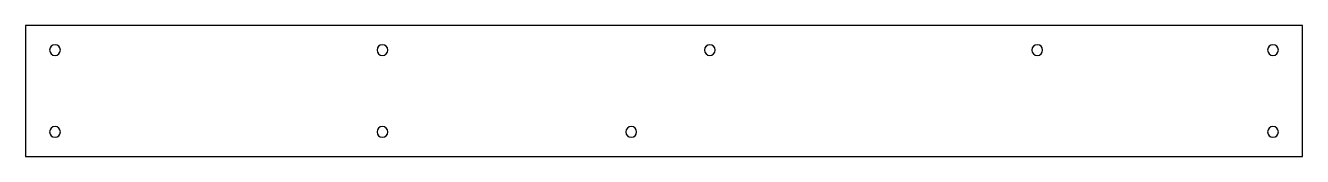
# Model space of a CAD drawing. Header units: millimetres. Extents: x 0 to 390, y 0 to 40.
import ezdxf

# ---------------------------------------------------------------- set-up
doc = ezdxf.new("R2010")
doc.units = ezdxf.units.MM

msp = doc.modelspace()

# ---------------------------------------------------------------- linework, layer by layer
at = {"layer": 'INTERIOR_PROFILES', "extrusion": (0, 0, -1)}
for centre in [(-9, 32.5), (-109, 32.5), (-209, 32.5), (-309, 32.5), (-381, 32.5), (-9, 7.5), (-109, 7.5), (-185, 7.5), (-381, 7.5)]:
    msp.add_circle(centre, 1.65, dxfattribs=at)
at = {"layer": 'OUTER_PROFILES'}
msp.add_lwpolyline([(0, 0), (390, 0), (390, 40), (0, 40)], close=True, dxfattribs=at)

doc.saveas('drawing.dxf')
